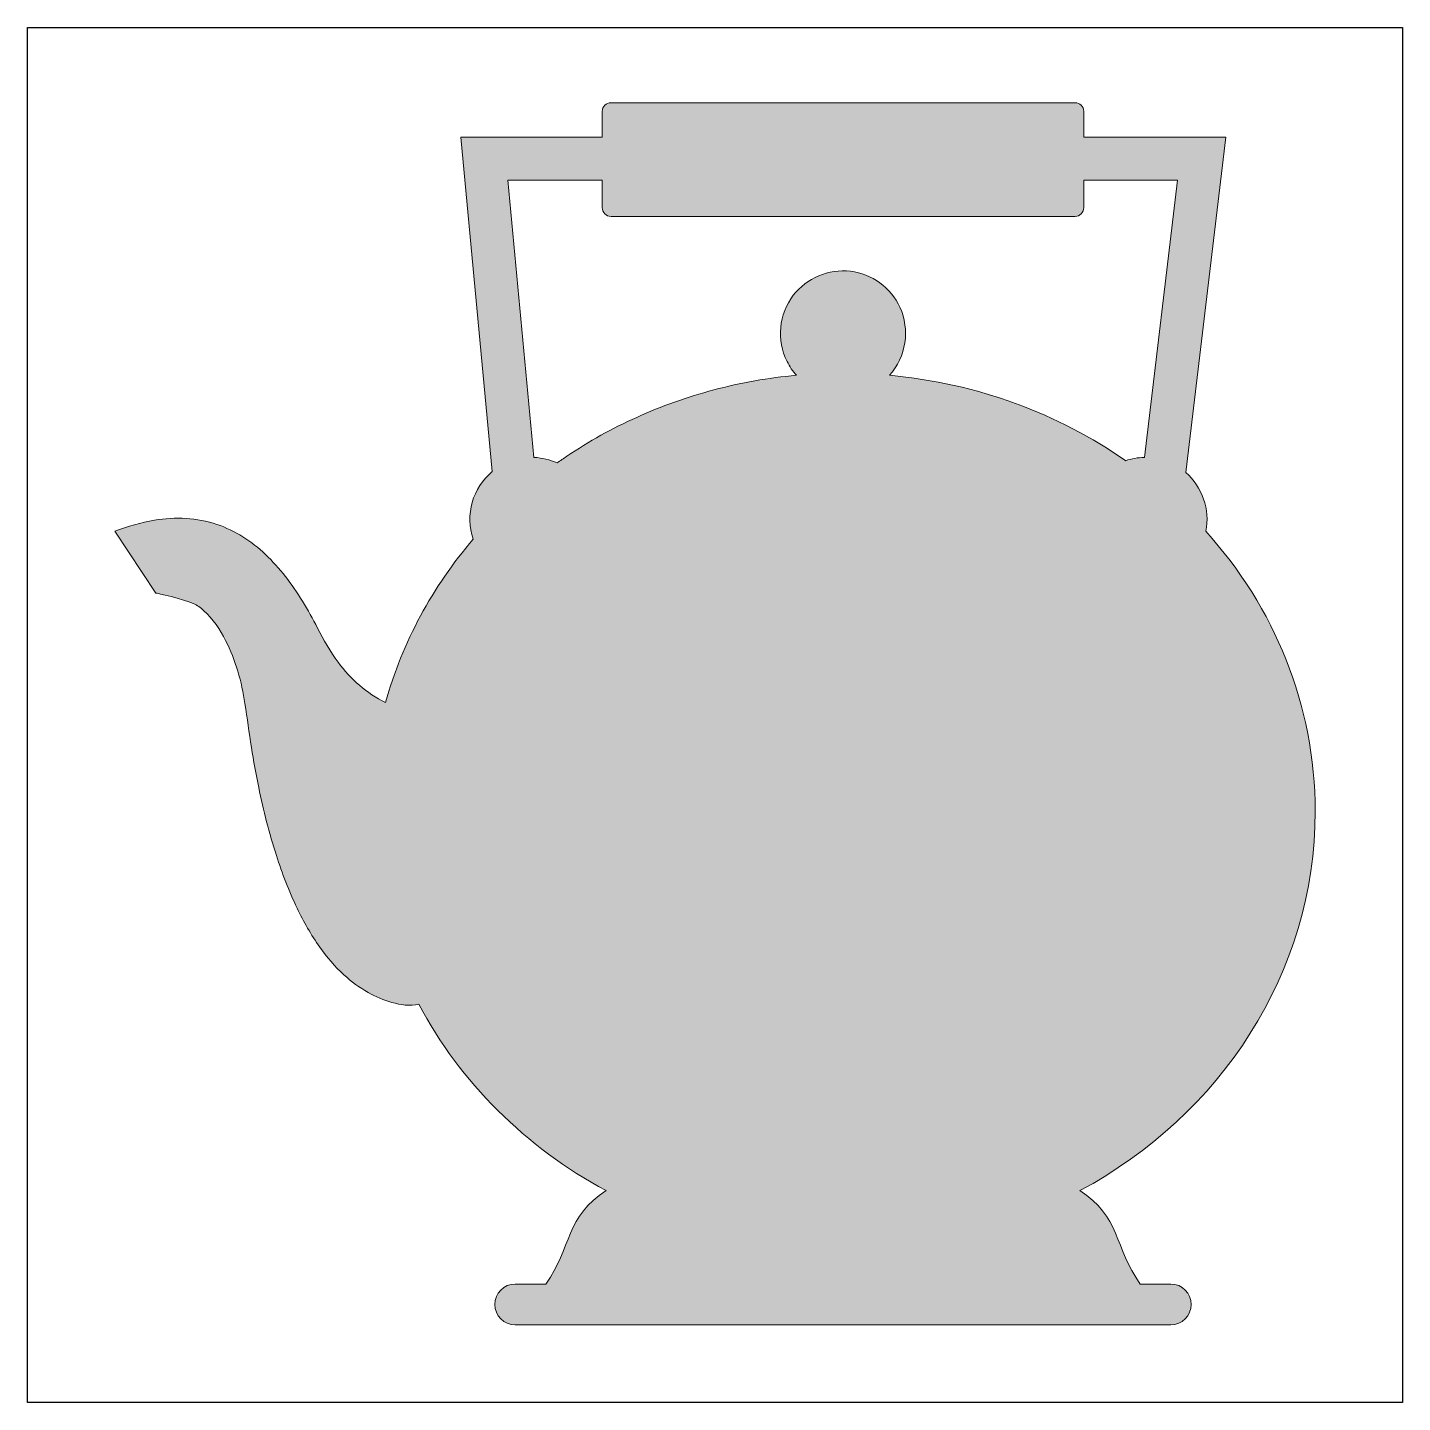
# Model space of a CAD drawing. Header units: inches. Extents: x 0 to 114, y 0 to 114.
import ezdxf

# ---------------------------------------------------------------- set-up
doc = ezdxf.new("R2010")
doc.units = ezdxf.units.IN
doc.header["$MEASUREMENT"] = 0
doc.layers.add('Image Background', color=7, linetype='Continuous')
doc.layers.add('Layer 1', color=7, linetype='Continuous')
picture_1 = doc.add_image_def('image1.png', size_in_pixel=(1350, 1350))

msp = doc.modelspace()

# ---------------------------------------------------------------- hatches: boundary and pattern name
at = {"layer": 'Layer 1', "true_color": 0xd7b276}
h = msp.add_hatch(color=43, dxfattribs=at)
h.dxf.hatch_style = 2
edge = h.paths.add_edge_path()
edge.add_spline(control_points=[(97.95, 72.43), (98.31, 74.23), (97.67, 76.11), (96.28, 77.31), (96.28, 77.31), (99.62, 105.18), (99.62, 105.18), (99.62, 105.18), (87.8, 105.18), (87.8, 105.18), (87.8, 105.18), (87.8, 107.33), (87.8, 107.33), (87.8, 107.73), (87.48, 108.05), (87.08, 108.05), (87.08, 108.05), (48.51, 108.05), (48.51, 108.05), (48.11, 108.05), (47.78, 107.73), (47.78, 107.33), (47.78, 107.33), (47.78, 105.18), (47.78, 105.18), (47.78, 105.18), (36.01, 105.18), (36.01, 105.18), (36.01, 105.18), (38.63, 77.39), (38.63, 77.39), (37, 76.04), (36.36, 73.77), (37.05, 71.77), (33.67, 67.82), (31.15, 63.21), (29.77, 58.18), (28.19, 58.96), (26.88, 60.12), (25.83, 61.53), (25.16, 62.42), (24.62, 63.39), (24.11, 64.38), (23.72, 65.14), (23.31, 65.89), (22.86, 66.61), (21.99, 68.02), (20.98, 69.36), (19.78, 70.5), (18.62, 71.59), (17.26, 72.48), (15.75, 72.99), (14.08, 73.56), (12.29, 73.63), (10.56, 73.35), (9.43, 73.16), (8.32, 72.83), (7.26, 72.42), (7.26, 72.42), (10.67, 67.29), (10.67, 67.29), (10.67, 67.29), (13, 66.77), (13.78, 66.43), (14.11, 66.29), (14.39, 66.05), (14.65, 65.82), (15.42, 65.13), (16.01, 64.25), (16.47, 63.34), (17.32, 61.71), (17.79, 59.91), (18.08, 58.1), (18.27, 56.89), (18.41, 55.67), (18.61, 54.45), (18.79, 53.33), (18.99, 52.22), (19.22, 51.11), (19.62, 49.21), (20.09, 47.32), (20.69, 45.47), (21.17, 43.98), (21.73, 42.52), (22.41, 41.1), (22.95, 39.97), (23.57, 38.87), (24.3, 37.85), (24.89, 37.02), (25.55, 36.24), (26.3, 35.56), (26.91, 34.99), (27.59, 34.49), (28.32, 34.08), (28.94, 33.73), (29.6, 33.45), (30.28, 33.26), (31.01, 33.06), (31.78, 32.91), (32.53, 33.11), (35.96, 26.63), (41.4, 21.22), (48.1, 17.61), (44.77, 15.54), (45.21, 12.85), (43.1, 9.85), (43.1, 9.85), (40.54, 9.85), (40.54, 9.85), (39.62, 9.85), (38.84, 9.08), (38.84, 8.15), (38.84, 7.23), (39.62, 6.45), (40.54, 6.45), (40.54, 6.45), (95.04, 6.45), (95.04, 6.45), (95.97, 6.45), (96.74, 7.23), (96.74, 8.15), (96.74, 9.08), (95.97, 9.85), (95.04, 9.85), (95.04, 9.85), (92.49, 9.85), (92.49, 9.85), (90.37, 12.85), (90.81, 15.54), (87.49, 17.61), (99.18, 23.92), (107.04, 35.67), (107.04, 49.13), (107.04, 58), (103.63, 66.12), (97.95, 72.43)], knot_values=[0, 0, 0, 0, 1, 1, 1, 2, 2, 2, 3, 3, 3, 4, 4, 4, 5, 5, 5, 6, 6, 6, 7, 7, 7, 8, 8, 8, 9, 9, 9, 10, 10, 10, 11, 11, 11, 12, 12, 12, 13, 13, 13, 14, 14, 14, 15, 15, 15, 16, 16, 16, 17, 17, 17, 18, 18, 18, 19, 19, 19, 20, 20, 20, 21, 21, 21, 22, 22, 22, 23, 23, 23, 24, 24, 24, 25, 25, 25, 26, 26, 26, 27, 27, 27, 28, 28, 28, 29, 29, 29, 30, 30, 30, 31, 31, 31, 32, 32, 32, 33, 33, 33, 34, 34, 34, 35, 35, 35, 36, 36, 36, 37, 37, 37, 38, 38, 38, 39, 39, 39, 40, 40, 40, 41, 41, 41, 42, 42, 42, 43, 43, 43, 44, 44, 44, 45, 45, 45, 45], degree=3, periodic=1)
edge = h.paths.add_edge_path()
edge.add_spline(control_points=[(47.78, 99.33), (47.78, 98.93), (48.11, 98.6), (48.51, 98.6), (48.51, 98.6), (87.08, 98.6), (87.08, 98.6), (87.48, 98.6), (87.8, 98.93), (87.8, 99.33), (87.8, 99.33), (87.8, 101.61), (87.8, 101.61), (87.8, 101.61), (95.61, 101.61), (95.61, 101.61), (95.61, 101.61), (92.84, 78.56), (92.84, 78.56), (92.3, 78.55), (91.78, 78.46), (91.29, 78.29), (85.71, 82.18), (78.98, 84.72), (71.66, 85.39), (73.04, 86.92), (73.38, 89.18), (72.52, 91.04), (71.77, 92.67), (70.19, 93.83), (68.41, 94.04), (66.6, 94.25), (64.77, 93.48), (63.66, 92.04), (62.46, 90.47), (62.25, 88.3), (63.14, 86.54), (63.35, 86.12), (63.61, 85.73), (63.92, 85.39), (61.6, 85.18), (59.29, 84.77), (57.04, 84.17), (54.85, 83.59), (52.7, 82.83), (50.64, 81.89), (48.61, 80.98), (46.67, 79.9), (44.83, 78.66), (44.56, 78.48), (44.29, 78.29), (44.02, 78.1), (43.43, 78.37), (42.78, 78.53), (42.1, 78.56), (42.1, 78.56), (39.93, 101.61), (39.93, 101.61), (39.93, 101.61), (47.78, 101.61), (47.78, 101.61), (47.78, 101.61), (47.78, 99.33), (47.78, 99.33)], knot_values=[0, 0, 0, 0, 1, 1, 1, 2, 2, 2, 3, 3, 3, 4, 4, 4, 5, 5, 5, 6, 6, 6, 7, 7, 7, 8, 8, 8, 9, 9, 9, 10, 10, 10, 11, 11, 11, 12, 12, 12, 13, 13, 13, 14, 14, 14, 15, 15, 15, 16, 16, 16, 17, 17, 17, 18, 18, 18, 19, 19, 19, 20, 20, 20, 21, 21, 21, 21], degree=3, periodic=1)

# ---------------------------------------------------------------- linework, layer by layer
at = {"layer": 'Layer 1', "lineweight": 0}
for points, knots in [([(97.95, 72.43), (98.31, 74.23), (97.67, 76.11), (96.28, 77.31), (96.28, 77.31), (99.62, 105.18), (99.62, 105.18), (99.62, 105.18), (87.8, 105.18), (87.8, 105.18), (87.8, 105.18), (87.8, 107.33), (87.8, 107.33), (87.8, 107.73), (87.48, 108.05), (87.08, 108.05), (87.08, 108.05), (48.51, 108.05), (48.51, 108.05), (48.11, 108.05), (47.78, 107.73), (47.78, 107.33), (47.78, 107.33), (47.78, 105.18), (47.78, 105.18), (47.78, 105.18), (36.01, 105.18), (36.01, 105.18), (36.01, 105.18), (38.63, 77.39), (38.63, 77.39), (37, 76.04), (36.36, 73.77), (37.05, 71.77), (33.67, 67.82), (31.15, 63.21), (29.77, 58.18), (28.19, 58.96), (26.88, 60.12), (25.83, 61.53), (25.16, 62.42), (24.62, 63.39), (24.11, 64.38), (23.72, 65.14), (23.31, 65.89), (22.86, 66.61), (21.99, 68.02), (20.98, 69.36), (19.78, 70.5), (18.62, 71.59), (17.26, 72.48), (15.75, 72.99), (14.08, 73.56), (12.29, 73.63), (10.56, 73.35), (9.43, 73.16), (8.32, 72.83), (7.26, 72.42), (7.26, 72.42), (10.67, 67.29), (10.67, 67.29), (10.67, 67.29), (13, 66.77), (13.78, 66.43), (14.11, 66.29), (14.39, 66.05), (14.65, 65.82), (15.42, 65.13), (16.01, 64.25), (16.47, 63.34), (17.32, 61.71), (17.79, 59.91), (18.08, 58.1), (18.27, 56.89), (18.41, 55.67), (18.61, 54.45), (18.79, 53.33), (18.99, 52.22), (19.22, 51.11), (19.62, 49.21), (20.09, 47.32), (20.69, 45.47), (21.17, 43.98), (21.73, 42.52), (22.41, 41.1), (22.95, 39.97), (23.57, 38.87), (24.3, 37.85), (24.89, 37.02), (25.55, 36.24), (26.3, 35.56), (26.91, 34.99), (27.59, 34.49), (28.32, 34.08), (28.94, 33.73), (29.6, 33.45), (30.28, 33.26), (31.01, 33.06), (31.78, 32.91), (32.53, 33.11), (35.96, 26.63), (41.4, 21.22), (48.1, 17.61), (44.77, 15.54), (45.21, 12.85), (43.1, 9.85), (43.1, 9.85), (40.54, 9.85), (40.54, 9.85), (39.62, 9.85), (38.84, 9.08), (38.84, 8.15), (38.84, 7.23), (39.62, 6.45), (40.54, 6.45), (40.54, 6.45), (95.04, 6.45), (95.04, 6.45), (95.97, 6.45), (96.74, 7.23), (96.74, 8.15), (96.74, 9.08), (95.97, 9.85), (95.04, 9.85), (95.04, 9.85), (92.49, 9.85), (92.49, 9.85), (90.37, 12.85), (90.81, 15.54), (87.49, 17.61), (99.18, 23.92), (107.04, 35.67), (107.04, 49.13), (107.04, 58), (103.63, 66.12), (97.95, 72.43)], [0, 0, 0, 0, 1, 1, 1, 2, 2, 2, 3, 3, 3, 4, 4, 4, 5, 5, 5, 6, 6, 6, 7, 7, 7, 8, 8, 8, 9, 9, 9, 10, 10, 10, 11, 11, 11, 12, 12, 12, 13, 13, 13, 14, 14, 14, 15, 15, 15, 16, 16, 16, 17, 17, 17, 18, 18, 18, 19, 19, 19, 20, 20, 20, 21, 21, 21, 22, 22, 22, 23, 23, 23, 24, 24, 24, 25, 25, 25, 26, 26, 26, 27, 27, 27, 28, 28, 28, 29, 29, 29, 30, 30, 30, 31, 31, 31, 32, 32, 32, 33, 33, 33, 34, 34, 34, 35, 35, 35, 36, 36, 36, 37, 37, 37, 38, 38, 38, 39, 39, 39, 40, 40, 40, 41, 41, 41, 42, 42, 42, 43, 43, 43, 44, 44, 44, 45, 45, 45, 45]), ([(47.78, 99.33), (47.78, 98.93), (48.11, 98.6), (48.51, 98.6), (48.51, 98.6), (87.08, 98.6), (87.08, 98.6), (87.48, 98.6), (87.8, 98.93), (87.8, 99.33), (87.8, 99.33), (87.8, 101.61), (87.8, 101.61), (87.8, 101.61), (95.61, 101.61), (95.61, 101.61), (95.61, 101.61), (92.84, 78.56), (92.84, 78.56), (92.3, 78.55), (91.78, 78.46), (91.29, 78.29), (85.71, 82.18), (78.98, 84.72), (71.66, 85.39), (73.04, 86.92), (73.38, 89.18), (72.52, 91.04), (71.77, 92.67), (70.19, 93.83), (68.41, 94.04), (66.6, 94.25), (64.77, 93.48), (63.66, 92.04), (62.46, 90.47), (62.25, 88.3), (63.14, 86.54), (63.35, 86.12), (63.61, 85.73), (63.92, 85.39), (61.6, 85.18), (59.29, 84.77), (57.04, 84.17), (54.85, 83.59), (52.7, 82.83), (50.64, 81.89), (48.61, 80.98), (46.67, 79.9), (44.83, 78.66), (44.56, 78.48), (44.29, 78.29), (44.02, 78.1), (43.43, 78.37), (42.78, 78.53), (42.1, 78.56), (42.1, 78.56), (39.93, 101.61), (39.93, 101.61), (39.93, 101.61), (47.78, 101.61), (47.78, 101.61), (47.78, 101.61), (47.78, 99.33), (47.78, 99.33)], [0, 0, 0, 0, 1, 1, 1, 2, 2, 2, 3, 3, 3, 4, 4, 4, 5, 5, 5, 6, 6, 6, 7, 7, 7, 8, 8, 8, 9, 9, 9, 10, 10, 10, 11, 11, 11, 12, 12, 12, 13, 13, 13, 14, 14, 14, 15, 15, 15, 16, 16, 16, 17, 17, 17, 18, 18, 18, 19, 19, 19, 20, 20, 20, 21, 21, 21, 21])]:
    msp.add_open_spline(points, degree=3, knots=knots, dxfattribs=at)

# ---------------------------------------------------------------- pictures from other files: only their frames are drawn
at = {"layer": 'Image Background'}
image = msp.add_image(picture_1, insert=(0, 0), size_in_units=(114.3, 114.3), dxfattribs=at)

doc.saveas('drawing.dxf')
